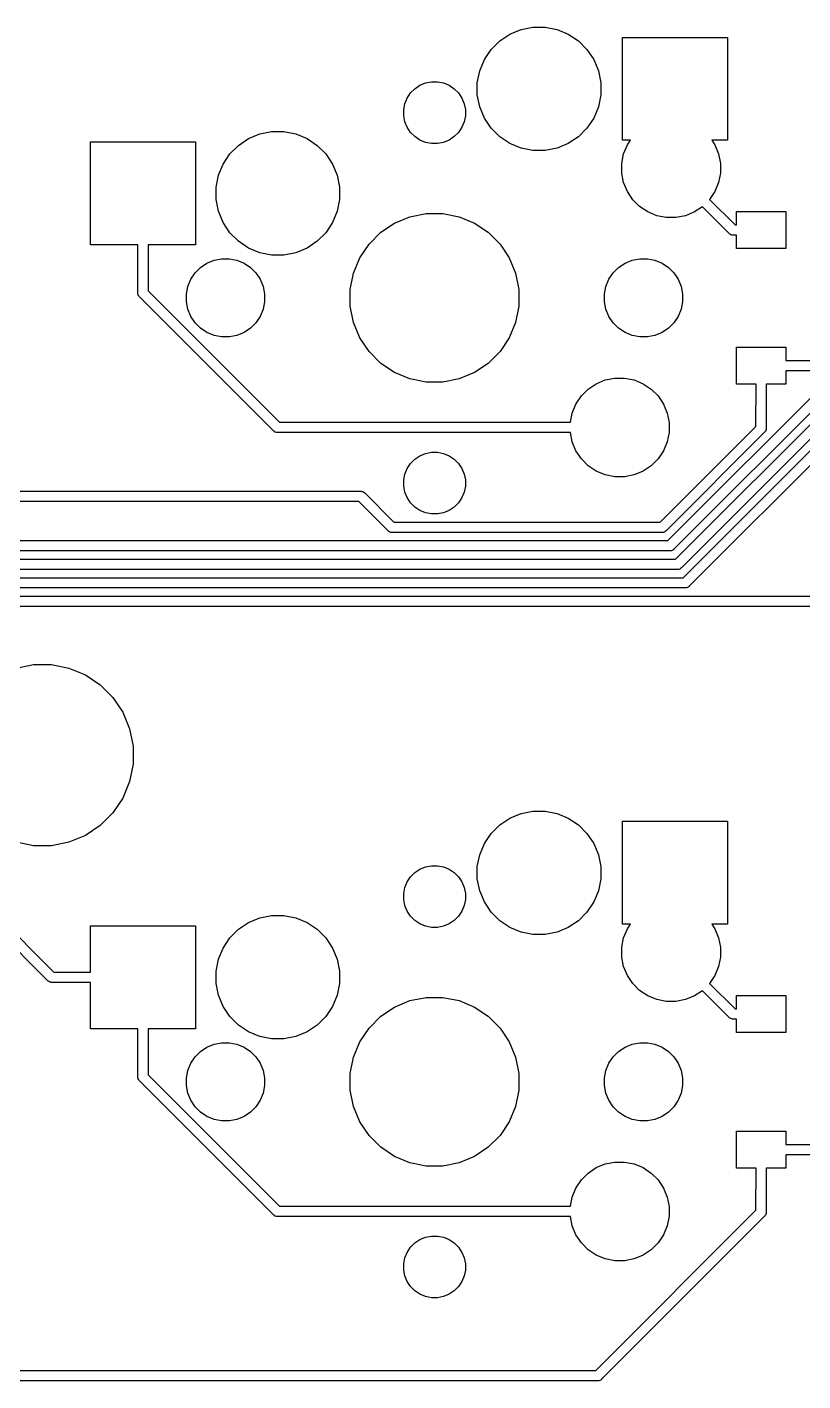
# Model space of a CAD drawing. Extents: x 52 to 337, y -160 to -34.
# Drawn here: x 98.05 to 116.9, y -72.36 to -39.46 of the extents above; entities that cross this region are included whole.
import ezdxf

# ---------------------------------------------------------------- set-up
doc = ezdxf.new("R2010")
doc.units = 0
doc.layers.add('BLACK', color=7, linetype='CONTINUOUS')

msp = doc.modelspace()

# ---------------------------------------------------------------- linework, layer by layer
at = {"layer": 'BLACK', "linetype": 'CONTINUOUS'}
for p, q in [((110.052, -39.5151), (110.342, -39.4575)), ((110.342, -39.4575), (110.638, -39.4575)), ((110.638, -39.4575), (110.928, -39.5151)), ((109.325, -40.0013), (109.534, -39.7924)), ((109.534, -39.7924), (109.779, -39.6282)), ((109.779, -39.6282), (110.052, -39.5151)), ((110.928, -39.5151), (111.201, -39.6282)), ((111.201, -39.6282), (111.446, -39.7924)), ((111.446, -39.7924), (111.655, -40.0013)), ((112.517, -42.2075), (112.517, -39.7075)), ((112.517, -39.7075), (115.067, -39.7075)), ((115.067, -39.7075), (115.067, -42.2075)), ((109.161, -40.247), (109.325, -40.0013)), ((111.655, -40.0013), (111.819, -40.247)), ((109.048, -40.52), (109.161, -40.247)), ((111.819, -40.247), (111.932, -40.52)), ((107.731, -40.8163), (107.876, -40.7875)), ((107.876, -40.7875), (108.024, -40.7875)), ((108.024, -40.7875), (108.169, -40.8163)), ((108.99, -40.8098), (109.048, -40.52)), ((111.932, -40.52), (111.99, -40.8098)), ((107.285, -41.1822), (107.367, -41.0594)), ((107.367, -41.0594), (107.472, -40.9549)), ((107.472, -40.9549), (107.595, -40.8729)), ((107.595, -40.8729), (107.731, -40.8163)), ((108.169, -40.8163), (108.305, -40.8729)), ((108.305, -40.8729), (108.428, -40.9549)), ((108.428, -40.9549), (108.533, -41.0594)), ((108.533, -41.0594), (108.615, -41.1822)), ((108.99, -41.1052), (108.99, -40.8098)), ((109.048, -41.395), (108.99, -41.1052)), ((111.99, -41.1052), (111.932, -41.395)), ((111.99, -40.8098), (111.99, -41.1052)), ((107.2, -41.4636), (107.229, -41.3187)), ((107.229, -41.3187), (107.285, -41.1822)), ((108.615, -41.1822), (108.671, -41.3187)), ((108.671, -41.3187), (108.7, -41.4636)), ((109.161, -41.668), (109.048, -41.395)), ((111.932, -41.395), (111.819, -41.668)), ((107.2, -41.6114), (107.2, -41.4636)), ((107.229, -41.7563), (107.2, -41.6114)), ((107.285, -41.8928), (107.229, -41.7563)), ((108.671, -41.7563), (108.615, -41.8928)), ((108.7, -41.6114), (108.671, -41.7563)), ((108.7, -41.4636), (108.7, -41.6114)), ((109.325, -41.9137), (109.161, -41.668)), ((111.819, -41.668), (111.655, -41.9137)), ((103.429, -42.1682), (103.702, -42.0551)), ((103.702, -42.0551), (103.992, -41.9975)), ((103.992, -41.9975), (104.288, -41.9975)), ((104.288, -41.9975), (104.578, -42.0551)), ((104.578, -42.0551), (104.851, -42.1682)), ((107.367, -42.0156), (107.285, -41.8928)), ((107.472, -42.1201), (107.367, -42.0156)), ((108.533, -42.0156), (108.428, -42.1201)), ((108.615, -41.8928), (108.533, -42.0156)), ((109.534, -42.1226), (109.325, -41.9137)), ((111.655, -41.9137), (111.446, -42.1226)), ((99.59, -44.7475), (99.59, -42.2475)), ((99.59, -42.2475), (102.14, -42.2475)), ((102.14, -42.2475), (102.14, -44.7475)), ((102.975, -42.5413), (103.184, -42.3324)), ((103.184, -42.3324), (103.429, -42.1682)), ((104.851, -42.1682), (105.096, -42.3324)), ((105.096, -42.3324), (105.305, -42.5413)), ((107.595, -42.2021), (107.472, -42.1201)), ((107.731, -42.2587), (107.595, -42.2021)), ((107.876, -42.2875), (107.731, -42.2587)), ((108.024, -42.2875), (107.876, -42.2875)), ((108.169, -42.2587), (108.024, -42.2875)), ((108.305, -42.2021), (108.169, -42.2587)), ((108.428, -42.1201), (108.305, -42.2021)), ((109.779, -42.2868), (109.534, -42.1226)), ((110.052, -42.3999), (109.779, -42.2868)), ((110.342, -42.4575), (110.052, -42.3999)), ((110.928, -42.3999), (110.638, -42.4575)), ((111.201, -42.2868), (110.928, -42.3999)), ((111.446, -42.1226), (111.201, -42.2868)), ((112.711, -42.2075), (112.517, -42.2075)), ((112.546, -42.5375), (112.637, -42.3191)), ((112.637, -42.3191), (112.711, -42.2075)), ((115.067, -42.2075), (114.689, -42.2075)), ((114.689, -42.2075), (114.763, -42.3191)), ((114.763, -42.3191), (114.854, -42.5375)), ((102.811, -42.787), (102.975, -42.5413)), ((105.305, -42.5413), (105.469, -42.787)), ((110.638, -42.4575), (110.342, -42.4575)), ((112.5, -42.7693), (112.546, -42.5375)), ((114.854, -42.5375), (114.9, -42.7693)), ((102.64, -43.3498), (102.698, -43.06)), ((102.698, -43.06), (102.811, -42.787)), ((105.469, -42.787), (105.582, -43.06)), ((105.582, -43.06), (105.64, -43.3498)), ((112.5, -43.0057), (112.5, -42.7693)), ((112.546, -43.2375), (112.5, -43.0057)), ((114.9, -43.0057), (114.854, -43.2375)), ((114.9, -42.7693), (114.9, -43.0057)), ((102.64, -43.6452), (102.64, -43.3498)), ((105.64, -43.3498), (105.64, -43.6452)), ((112.637, -43.4559), (112.546, -43.2375)), ((114.854, -43.2375), (114.763, -43.4559)), ((102.698, -43.935), (102.64, -43.6452)), ((105.64, -43.6452), (105.582, -43.935)), ((112.768, -43.6525), (112.637, -43.4559)), ((112.935, -43.8196), (112.768, -43.6525)), ((114.763, -43.4559), (114.636, -43.6467)), ((114.636, -43.6467), (115.252, -44.2625)), ((102.811, -44.208), (102.698, -43.935)), ((105.582, -43.935), (105.469, -44.208)), ((106.979, -44.2208), (107.352, -44.0663)), ((107.352, -44.0663), (107.748, -43.9875)), ((107.748, -43.9875), (108.152, -43.9875)), ((108.152, -43.9875), (108.548, -44.0663)), ((108.548, -44.0663), (108.921, -44.2208)), ((113.132, -43.9509), (112.935, -43.8196)), ((113.35, -44.0414), (113.132, -43.9509)), ((113.582, -44.0875), (113.35, -44.0414)), ((114.05, -44.0414), (113.818, -44.0875)), ((114.268, -43.9509), (114.05, -44.0414)), ((114.459, -43.8235), (114.268, -43.9509)), ((115.107, -44.4716), (114.459, -43.8235)), ((115.287, -44.2625), (115.287, -43.9375)), ((115.287, -43.9375), (116.487, -43.9375)), ((116.487, -43.9375), (116.487, -44.8375)), ((102.975, -44.4537), (102.811, -44.208)), ((105.469, -44.208), (105.305, -44.4537)), ((106.643, -44.4452), (106.979, -44.2208)), ((108.921, -44.2208), (109.257, -44.4452)), ((113.818, -44.0875), (113.582, -44.0875)), ((115.252, -44.2625), (115.287, -44.2625)), ((103.184, -44.6626), (102.975, -44.4537)), ((103.429, -44.8268), (103.184, -44.6626)), ((105.096, -44.6626), (104.851, -44.8268)), ((105.305, -44.4537), (105.096, -44.6626)), ((106.133, -45.0665), (106.358, -44.7307)), ((106.358, -44.7307), (106.643, -44.4452)), ((109.257, -44.4452), (109.542, -44.7307)), ((109.542, -44.7307), (109.767, -45.0665)), ((115.111, -44.4763), (115.107, -44.4716)), ((115.116, -44.4802), (115.111, -44.4763)), ((115.128, -44.4899), (115.116, -44.4802)), ((115.116, -44.4802), (115.116, -44.4802)), ((115.13, -44.4919), (115.128, -44.4899)), ((115.152, -44.5035), (115.13, -44.4919)), ((115.175, -44.5107), (115.152, -44.5035)), ((115.194, -44.5125), (115.175, -44.5107)), ((115.2, -44.5131), (115.194, -44.5125)), ((115.194, -44.5125), (115.194, -44.5125)), ((115.206, -44.5125), (115.2, -44.5131)), ((115.287, -44.5125), (115.206, -44.5125)), ((115.287, -44.8375), (115.287, -44.5125)), ((100.74, -44.7475), (99.59, -44.7475)), ((100.74, -45.9134), (100.74, -44.7475)), ((102.14, -44.7475), (100.99, -44.7475)), ((100.99, -44.7475), (100.99, -45.8677)), ((103.702, -44.9399), (103.429, -44.8268)), ((103.992, -44.9975), (103.702, -44.9399)), ((104.288, -44.9975), (103.992, -44.9975)), ((104.578, -44.9399), (104.288, -44.9975)), ((104.851, -44.8268), (104.578, -44.9399)), ((105.979, -45.4395), (106.133, -45.0665)), ((109.767, -45.0665), (109.921, -45.4395)), ((116.487, -44.8375), (115.287, -44.8375)), ((102.132, -45.4319), (102.264, -45.2996)), ((102.264, -45.2996), (102.42, -45.1956)), ((102.42, -45.1956), (102.593, -45.124)), ((102.593, -45.124), (102.776, -45.0875)), ((102.776, -45.0875), (102.964, -45.0875)), ((102.964, -45.0875), (103.147, -45.124)), ((103.147, -45.124), (103.32, -45.1956)), ((103.32, -45.1956), (103.476, -45.2996)), ((103.476, -45.2996), (103.608, -45.4319)), ((112.292, -45.4319), (112.424, -45.2996)), ((112.424, -45.2996), (112.58, -45.1956)), ((112.58, -45.1956), (112.753, -45.124)), ((112.753, -45.124), (112.936, -45.0875)), ((112.936, -45.0875), (113.124, -45.0875)), ((113.124, -45.0875), (113.307, -45.124)), ((113.307, -45.124), (113.48, -45.1956)), ((113.48, -45.1956), (113.636, -45.2996)), ((113.636, -45.2996), (113.768, -45.4319)), ((101.957, -45.7604), (102.028, -45.5875)), ((102.028, -45.5875), (102.132, -45.4319)), ((103.608, -45.4319), (103.712, -45.5875)), ((103.712, -45.5875), (103.783, -45.7604)), ((105.9, -45.8356), (105.979, -45.4395)), ((109.921, -45.4395), (110, -45.8356)), ((112.117, -45.7604), (112.188, -45.5875)), ((112.188, -45.5875), (112.292, -45.4319)), ((113.768, -45.4319), (113.872, -45.5875)), ((113.872, -45.5875), (113.943, -45.7604)), ((100.739, -45.9195), (100.74, -45.9134)), ((100.74, -45.9256), (100.739, -45.9195)), ((100.742, -45.944), (100.74, -45.9256)), ((100.74, -45.9256), (100.74, -45.9256)), ((100.749, -45.9676), (100.742, -45.944)), ((100.761, -45.9893), (100.749, -45.9676)), ((100.776, -46.0083), (100.761, -45.9893)), ((100.781, -46.0122), (100.776, -46.0083)), ((104.04, -49.2716), (100.781, -46.0122)), ((100.99, -45.8677), (104.185, -49.0625)), ((101.92, -45.9439), (101.957, -45.7604)), ((101.92, -46.1311), (101.92, -45.9439)), ((103.783, -45.7604), (103.82, -45.9439)), ((103.82, -45.9439), (103.82, -46.1311)), ((105.9, -46.2394), (105.9, -45.8356)), ((110, -45.8356), (110, -46.2394)), ((112.08, -45.9439), (112.117, -45.7604)), ((112.08, -46.1311), (112.08, -45.9439)), ((113.943, -45.7604), (113.98, -45.9439)), ((113.98, -45.9439), (113.98, -46.1311)), ((101.957, -46.3146), (101.92, -46.1311)), ((102.028, -46.4875), (101.957, -46.3146)), ((103.783, -46.3146), (103.712, -46.4875)), ((103.82, -46.1311), (103.783, -46.3146)), ((105.979, -46.6355), (105.9, -46.2394)), ((110, -46.2394), (109.921, -46.6355)), ((112.117, -46.3146), (112.08, -46.1311)), ((112.188, -46.4875), (112.117, -46.3146)), ((113.943, -46.3146), (113.872, -46.4875)), ((113.98, -46.1311), (113.943, -46.3146)), ((102.132, -46.6431), (102.028, -46.4875)), ((102.264, -46.7754), (102.132, -46.6431)), ((103.608, -46.6431), (103.476, -46.7754)), ((103.712, -46.4875), (103.608, -46.6431)), ((106.133, -47.0085), (105.979, -46.6355)), ((109.921, -46.6355), (109.767, -47.0085)), ((112.292, -46.6431), (112.188, -46.4875)), ((112.424, -46.7754), (112.292, -46.6431)), ((113.768, -46.6431), (113.636, -46.7754)), ((113.872, -46.4875), (113.768, -46.6431)), ((102.42, -46.8794), (102.264, -46.7754)), ((102.593, -46.951), (102.42, -46.8794)), ((102.776, -46.9875), (102.593, -46.951)), ((102.964, -46.9875), (102.776, -46.9875)), ((103.147, -46.951), (102.964, -46.9875)), ((103.32, -46.8794), (103.147, -46.951)), ((103.476, -46.7754), (103.32, -46.8794)), ((106.358, -47.3443), (106.133, -47.0085)), ((109.767, -47.0085), (109.542, -47.3443)), ((112.58, -46.8794), (112.424, -46.7754)), ((112.753, -46.951), (112.58, -46.8794)), ((112.936, -46.9875), (112.753, -46.951)), ((113.124, -46.9875), (112.936, -46.9875)), ((113.307, -46.951), (113.124, -46.9875)), ((113.48, -46.8794), (113.307, -46.951)), ((113.636, -46.7754), (113.48, -46.8794)), ((106.643, -47.6298), (106.358, -47.3443)), ((109.542, -47.3443), (109.257, -47.6298)), ((115.287, -48.1375), (115.287, -47.2375)), ((115.287, -47.2375), (116.487, -47.2375)), ((116.487, -47.2375), (116.487, -47.5625)), ((106.979, -47.8542), (106.643, -47.6298)), ((109.257, -47.6298), (108.921, -47.8542)), ((116.487, -47.5625), (133.236, -47.5625)), ((107.352, -48.0087), (106.979, -47.8542)), ((107.748, -48.0875), (107.352, -48.0087)), ((108.548, -48.0087), (108.152, -48.0875)), ((108.921, -47.8542), (108.548, -48.0087)), ((112.1, -48.0336), (112.332, -47.9875)), ((112.332, -47.9875), (112.568, -47.9875)), ((112.568, -47.9875), (112.8, -48.0336)), ((133.281, -47.8125), (116.487, -47.8125)), ((116.487, -47.8125), (116.487, -48.1375)), ((108.152, -48.0875), (107.748, -48.0875)), ((111.518, -48.4225), (111.685, -48.2554)), ((111.685, -48.2554), (111.882, -48.1241)), ((111.882, -48.1241), (112.1, -48.0336)), ((112.8, -48.0336), (113.018, -48.1241)), ((113.018, -48.1241), (113.215, -48.2554)), ((113.215, -48.2554), (113.382, -48.4225)), ((113.622, -51.9375), (117.506, -48.0535)), ((117.651, -48.2625), (113.767, -52.1466)), ((115.763, -48.1375), (115.287, -48.1375)), ((115.762, -49.1607), (115.763, -48.1375)), ((116.487, -48.1375), (116.012, -48.1375)), ((116.012, -48.1375), (116.012, -49.2064)), ((111.296, -48.8375), (111.387, -48.6191)), ((111.387, -48.6191), (111.518, -48.4225)), ((113.382, -48.4225), (113.513, -48.6191)), ((113.513, -48.6191), (113.604, -48.8375)), ((113.809, -52.3875), (117.693, -48.5035)), ((111.251, -49.0625), (111.296, -48.8375)), ((113.604, -48.8375), (113.65, -49.0693)), ((117.837, -48.7125), (113.953, -52.5966)), ((113.995, -52.8375), (117.879, -48.9535)), ((104.044, -49.2763), (104.04, -49.2716)), ((104.049, -49.2802), (104.044, -49.2763)), ((104.063, -49.2919), (104.049, -49.2802)), ((104.049, -49.2802), (104.049, -49.2802)), ((104.081, -49.3013), (104.063, -49.2919)), ((104.085, -49.3035), (104.081, -49.3013)), ((104.108, -49.3107), (104.085, -49.3035)), ((104.127, -49.3125), (104.108, -49.3107)), ((104.133, -49.3131), (104.127, -49.3125)), ((104.127, -49.3125), (104.127, -49.3125)), ((104.139, -49.3125), (104.133, -49.3131)), ((111.251, -49.3125), (104.139, -49.3125)), ((104.185, -49.0625), (111.251, -49.0625)), ((111.296, -49.5375), (111.251, -49.3125)), ((113.436, -51.4875), (115.762, -49.1607)), ((115.972, -49.3052), (113.58, -51.6965)), ((113.65, -49.3057), (113.604, -49.5375)), ((113.65, -49.0693), (113.65, -49.3057)), ((118.023, -49.1625), (114.139, -53.0466)), ((115.976, -49.3013), (115.972, -49.3052)), ((115.987, -49.288), (115.976, -49.3013)), ((115.992, -49.2823), (115.987, -49.288)), ((116.004, -49.2606), (115.992, -49.2823)), ((116.011, -49.237), (116.004, -49.2606)), ((116.004, -49.2606), (116.004, -49.2606)), ((116.012, -49.2186), (116.011, -49.237)), ((116.012, -49.2064), (116.013, -49.2125)), ((116.013, -49.2125), (116.012, -49.2186)), ((116.012, -49.2186), (116.012, -49.2186)), ((111.387, -49.7559), (111.296, -49.5375)), ((113.604, -49.5375), (113.513, -49.7559)), ((107.367, -50.0594), (107.472, -49.9549)), ((107.472, -49.9549), (107.595, -49.8729)), ((107.595, -49.8729), (107.731, -49.8163)), ((107.731, -49.8163), (107.876, -49.7875)), ((107.876, -49.7875), (108.024, -49.7875)), ((108.024, -49.7875), (108.169, -49.8163)), ((108.169, -49.8163), (108.305, -49.8729)), ((108.305, -49.8729), (108.428, -49.9549)), ((108.428, -49.9549), (108.533, -50.0594)), ((111.518, -49.9525), (111.387, -49.7559)), ((111.685, -50.1196), (111.518, -49.9525)), ((113.382, -49.9525), (113.215, -50.1196)), ((113.513, -49.7559), (113.382, -49.9525)), ((107.2, -50.4636), (107.229, -50.3187)), ((107.229, -50.3187), (107.285, -50.1822)), ((107.285, -50.1822), (107.367, -50.0594)), ((108.533, -50.0594), (108.615, -50.1822)), ((108.615, -50.1822), (108.671, -50.3187)), ((108.671, -50.3187), (108.7, -50.4636)), ((111.882, -50.2509), (111.685, -50.1196)), ((112.1, -50.3414), (111.882, -50.2509)), ((113.018, -50.2509), (112.8, -50.3414)), ((113.215, -50.1196), (113.018, -50.2509)), ((107.2, -50.6114), (107.2, -50.4636)), ((107.229, -50.7563), (107.2, -50.6114)), ((108.7, -50.6114), (108.671, -50.7563)), ((108.7, -50.4636), (108.7, -50.6114)), ((112.332, -50.3875), (112.1, -50.3414)), ((112.568, -50.3875), (112.332, -50.3875)), ((112.8, -50.3414), (112.568, -50.3875)), ((97.4375, -50.7375), (106.156, -50.7375)), ((106.111, -50.9875), (97.4375, -50.9875)), ((106.82, -51.6966), (106.111, -50.9875)), ((106.156, -50.7375), (106.162, -50.7369)), ((106.162, -50.7369), (106.169, -50.7375)), ((106.169, -50.7375), (106.169, -50.7375)), ((106.169, -50.7375), (106.187, -50.7393)), ((106.187, -50.7393), (106.211, -50.7465)), ((106.211, -50.7465), (106.232, -50.7581)), ((106.232, -50.7581), (106.251, -50.7737)), ((106.251, -50.7737), (106.255, -50.7785)), ((106.255, -50.7785), (106.964, -51.4875)), ((107.285, -50.8928), (107.229, -50.7563)), ((107.367, -51.0156), (107.285, -50.8928)), ((108.615, -50.8928), (108.533, -51.0156)), ((108.671, -50.7563), (108.615, -50.8928)), ((107.472, -51.1201), (107.367, -51.0156)), ((107.595, -51.2021), (107.472, -51.1201)), ((107.731, -51.2587), (107.595, -51.2021)), ((107.876, -51.2875), (107.731, -51.2587)), ((108.024, -51.2875), (107.876, -51.2875)), ((108.169, -51.2587), (108.024, -51.2875)), ((108.305, -51.2021), (108.169, -51.2587)), ((108.428, -51.1201), (108.305, -51.2021)), ((108.533, -51.0156), (108.428, -51.1201)), ((106.964, -51.4875), (113.436, -51.4875)), ((96.6936, -51.9375), (113.622, -51.9375)), ((106.824, -51.7013), (106.82, -51.6966)), ((106.828, -51.7052), (106.824, -51.7013)), ((106.843, -51.7169), (106.828, -51.7052)), ((106.828, -51.7052), (106.828, -51.7052)), ((106.864, -51.7285), (106.843, -51.7169)), ((106.888, -51.7357), (106.864, -51.7285)), ((106.906, -51.7375), (106.888, -51.7357)), ((106.913, -51.7381), (106.906, -51.7375)), ((106.906, -51.7375), (106.906, -51.7375)), ((106.919, -51.7375), (106.913, -51.7381)), ((113.481, -51.7375), (106.919, -51.7375)), ((113.487, -51.7381), (113.481, -51.7375)), ((113.494, -51.7375), (113.487, -51.7381)), ((113.512, -51.7357), (113.494, -51.7375)), ((113.494, -51.7375), (113.494, -51.7375)), ((113.536, -51.7285), (113.512, -51.7357)), ((113.557, -51.7169), (113.536, -51.7285)), ((113.576, -51.7013), (113.557, -51.7169)), ((113.58, -51.6965), (113.576, -51.7013)), ((113.668, -52.1875), (96.7393, -52.1875)), ((113.674, -52.1881), (113.668, -52.1875)), ((113.68, -52.1875), (113.674, -52.1881)), ((113.698, -52.1857), (113.68, -52.1875)), ((113.68, -52.1875), (113.68, -52.1875)), ((113.722, -52.1786), (113.698, -52.1857)), ((113.744, -52.1669), (113.722, -52.1786)), ((113.763, -52.1513), (113.744, -52.1669)), ((113.767, -52.1466), (113.763, -52.1513)), ((96.88, -52.3875), (113.809, -52.3875)), ((113.854, -52.6375), (96.9257, -52.6375)), ((113.86, -52.6381), (113.854, -52.6375)), ((113.866, -52.6375), (113.86, -52.6381)), ((113.885, -52.6357), (113.866, -52.6375)), ((113.866, -52.6375), (113.866, -52.6375)), ((113.908, -52.6286), (113.885, -52.6357)), ((113.93, -52.617), (113.908, -52.6286)), ((113.949, -52.6013), (113.93, -52.617)), ((113.953, -52.5966), (113.949, -52.6013)), ((97.0664, -52.8375), (113.995, -52.8375)), ((114.041, -53.0875), (97.1121, -53.0875)), ((97.2528, -53.2875), (117.556, -53.2875)), ((114.047, -53.0881), (114.041, -53.0875)), ((114.053, -53.0875), (114.047, -53.0881)), ((114.071, -53.0857), (114.053, -53.0875)), ((114.053, -53.0875), (114.053, -53.0875)), ((114.095, -53.0786), (114.071, -53.0857)), ((114.116, -53.067), (114.095, -53.0786)), ((114.136, -53.0513), (114.116, -53.067)), ((114.139, -53.0466), (114.136, -53.0513)), ((117.511, -53.5375), (97.2985, -53.5375)), ((97.7833, -55.0345), (98.2083, -54.95)), ((98.2083, -54.95), (98.6417, -54.95)), ((98.6417, -54.95), (99.0667, -55.0345)), ((99.0667, -55.0345), (99.4671, -55.2004)), ((99.4671, -55.2004), (99.8274, -55.4411)), ((99.8274, -55.4411), (100.134, -55.7476)), ((100.134, -55.7476), (100.375, -56.1079)), ((100.375, -56.1079), (100.54, -56.5083)), ((100.54, -56.5083), (100.625, -56.9333)), ((98.5548, -62.6316), (92.7483, -56.825)), ((92.8928, -56.616), (98.6993, -62.4225)), ((100.625, -56.9333), (100.625, -57.3667)), ((100.625, -57.3667), (100.54, -57.7917)), ((100.54, -57.7917), (100.375, -58.1921)), ((100.375, -58.1921), (100.134, -58.5524)), ((100.134, -58.5524), (99.8274, -58.8589)), ((110.052, -58.5651), (110.342, -58.5075)), ((110.342, -58.5075), (110.638, -58.5075)), ((110.638, -58.5075), (110.928, -58.5651)), ((99.8274, -58.8589), (99.4671, -59.0996)), ((109.325, -59.0513), (109.534, -58.8424)), ((109.534, -58.8424), (109.779, -58.6782)), ((109.779, -58.6782), (110.052, -58.5651)), ((110.928, -58.5651), (111.201, -58.6782)), ((111.201, -58.6782), (111.446, -58.8424)), ((111.446, -58.8424), (111.655, -59.0513)), ((112.517, -61.2575), (112.517, -58.7575)), ((112.517, -58.7575), (115.067, -58.7575)), ((115.067, -58.7575), (115.067, -61.2575)), ((99.4671, -59.0996), (99.0667, -59.2655)), ((109.161, -59.297), (109.325, -59.0513)), ((111.655, -59.0513), (111.819, -59.297)), ((98.2083, -59.35), (97.7833, -59.2655)), ((98.6417, -59.35), (98.2083, -59.35)), ((99.0667, -59.2655), (98.6417, -59.35)), ((109.048, -59.57), (109.161, -59.297)), ((111.819, -59.297), (111.932, -59.57)), ((107.595, -59.9229), (107.731, -59.8663)), ((107.731, -59.8663), (107.876, -59.8375)), ((107.876, -59.8375), (108.024, -59.8375)), ((108.024, -59.8375), (108.169, -59.8663)), ((108.169, -59.8663), (108.305, -59.9229)), ((108.99, -59.8598), (109.048, -59.57)), ((108.99, -60.1552), (108.99, -59.8598)), ((111.932, -59.57), (111.99, -59.8598)), ((111.99, -59.8598), (111.99, -60.1552)), ((107.285, -60.2322), (107.367, -60.1094)), ((107.367, -60.1094), (107.472, -60.0049)), ((107.472, -60.0049), (107.595, -59.9229)), ((108.305, -59.9229), (108.428, -60.0049)), ((108.428, -60.0049), (108.533, -60.1094)), ((108.533, -60.1094), (108.615, -60.2322)), ((109.048, -60.445), (108.99, -60.1552)), ((111.99, -60.1552), (111.932, -60.445)), ((107.2, -60.5136), (107.229, -60.3687)), ((107.2, -60.6614), (107.2, -60.5136)), ((107.229, -60.3687), (107.285, -60.2322)), ((108.615, -60.2322), (108.671, -60.3687)), ((108.671, -60.3687), (108.7, -60.5136)), ((108.7, -60.5136), (108.7, -60.6614)), ((109.161, -60.718), (109.048, -60.445)), ((111.932, -60.445), (111.819, -60.718)), ((107.229, -60.8063), (107.2, -60.6614)), ((107.285, -60.9428), (107.229, -60.8063)), ((108.671, -60.8063), (108.615, -60.9428)), ((108.7, -60.6614), (108.671, -60.8063)), ((109.325, -60.9637), (109.161, -60.718)), ((111.819, -60.718), (111.655, -60.9637)), ((103.429, -61.2182), (103.702, -61.1051)), ((103.702, -61.1051), (103.992, -61.0475)), ((103.992, -61.0475), (104.288, -61.0475)), ((104.288, -61.0475), (104.578, -61.1051)), ((104.578, -61.1051), (104.851, -61.2182)), ((107.367, -61.0656), (107.285, -60.9428)), ((107.472, -61.1701), (107.367, -61.0656)), ((107.595, -61.2521), (107.472, -61.1701)), ((108.428, -61.1701), (108.305, -61.2521)), ((108.533, -61.0656), (108.428, -61.1701)), ((108.615, -60.9428), (108.533, -61.0656)), ((109.534, -61.1726), (109.325, -60.9637)), ((109.779, -61.3368), (109.534, -61.1726)), ((111.446, -61.1726), (111.201, -61.3368)), ((111.655, -60.9637), (111.446, -61.1726)), ((99.59, -62.4225), (99.59, -61.2975)), ((99.59, -61.2975), (102.14, -61.2975)), ((102.14, -61.2975), (102.14, -63.7975)), ((102.975, -61.5913), (103.184, -61.3824)), ((103.184, -61.3824), (103.429, -61.2182)), ((104.851, -61.2182), (105.096, -61.3824)), ((105.096, -61.3824), (105.305, -61.5913)), ((107.731, -61.3087), (107.595, -61.2521)), ((107.876, -61.3375), (107.731, -61.3087)), ((108.024, -61.3375), (107.876, -61.3375)), ((108.169, -61.3087), (108.024, -61.3375)), ((108.305, -61.2521), (108.169, -61.3087)), ((110.052, -61.4499), (109.779, -61.3368)), ((110.342, -61.5075), (110.052, -61.4499)), ((110.638, -61.5075), (110.342, -61.5075)), ((110.928, -61.4499), (110.638, -61.5075)), ((111.201, -61.3368), (110.928, -61.4499)), ((112.711, -61.2575), (112.517, -61.2575)), ((112.546, -61.5875), (112.637, -61.3691)), ((112.637, -61.3691), (112.711, -61.2575)), ((115.067, -61.2575), (114.689, -61.2575)), ((114.689, -61.2575), (114.763, -61.3691)), ((114.763, -61.3691), (114.854, -61.5875)), ((102.698, -62.11), (102.811, -61.837)), ((102.811, -61.837), (102.975, -61.5913)), ((105.305, -61.5913), (105.469, -61.837)), ((105.469, -61.837), (105.582, -62.11)), ((112.5, -61.8193), (112.546, -61.5875)), ((112.5, -62.0557), (112.5, -61.8193)), ((114.854, -61.5875), (114.9, -61.8193)), ((114.9, -61.8193), (114.9, -62.0557)), ((102.64, -62.3998), (102.698, -62.11)), ((105.582, -62.11), (105.64, -62.3998)), ((112.546, -62.2875), (112.5, -62.0557)), ((114.9, -62.0557), (114.854, -62.2875)), ((98.6993, -62.4225), (99.59, -62.4225)), ((102.64, -62.6952), (102.64, -62.3998)), ((105.64, -62.3998), (105.64, -62.6952)), ((112.637, -62.5059), (112.546, -62.2875)), ((112.768, -62.7025), (112.637, -62.5059)), ((114.763, -62.5059), (114.636, -62.6967)), ((114.854, -62.2875), (114.763, -62.5059)), ((98.5587, -62.6363), (98.5548, -62.6316)), ((98.5634, -62.6402), (98.5587, -62.6363)), ((98.5777, -62.6519), (98.5634, -62.6402)), ((98.5634, -62.6402), (98.5634, -62.6402)), ((98.5994, -62.6635), (98.5777, -62.6519)), ((98.623, -62.6707), (98.5994, -62.6635)), ((98.6414, -62.6725), (98.623, -62.6707)), ((98.6475, -62.6731), (98.6414, -62.6725)), ((98.6414, -62.6725), (98.6414, -62.6725)), ((98.6536, -62.6725), (98.6475, -62.6731)), ((99.59, -62.6725), (98.6536, -62.6725)), ((99.59, -63.7975), (99.59, -62.6725)), ((102.698, -62.985), (102.64, -62.6952)), ((105.64, -62.6952), (105.582, -62.985)), ((112.935, -62.8696), (112.768, -62.7025)), ((114.636, -62.6967), (115.252, -63.3125)), ((102.811, -63.258), (102.698, -62.985)), ((105.582, -62.985), (105.469, -63.258)), ((106.979, -63.2708), (107.352, -63.1163)), ((107.352, -63.1163), (107.748, -63.0375)), ((107.748, -63.0375), (108.152, -63.0375)), ((108.152, -63.0375), (108.548, -63.1163)), ((108.548, -63.1163), (108.921, -63.2708)), ((113.132, -63.0009), (112.935, -62.8696)), ((113.35, -63.0914), (113.132, -63.0009)), ((113.582, -63.1375), (113.35, -63.0914)), ((113.818, -63.1375), (113.582, -63.1375)), ((114.05, -63.0914), (113.818, -63.1375)), ((114.268, -63.0009), (114.05, -63.0914)), ((114.459, -62.8735), (114.268, -63.0009)), ((115.107, -63.5216), (114.459, -62.8735)), ((115.287, -63.3125), (115.287, -62.9875)), ((115.287, -62.9875), (116.487, -62.9875)), ((116.487, -62.9875), (116.487, -63.8875)), ((102.975, -63.5037), (102.811, -63.258)), ((105.469, -63.258), (105.305, -63.5037)), ((106.358, -63.7807), (106.643, -63.4952)), ((106.643, -63.4952), (106.979, -63.2708)), ((108.921, -63.2708), (109.257, -63.4952)), ((109.257, -63.4952), (109.542, -63.7807)), ((115.252, -63.3125), (115.287, -63.3125)), ((100.74, -63.7975), (99.59, -63.7975)), ((100.74, -64.9634), (100.74, -63.7975)), ((102.14, -63.7975), (100.99, -63.7975)), ((100.99, -63.7975), (100.99, -64.9177)), ((103.184, -63.7126), (102.975, -63.5037)), ((103.429, -63.8768), (103.184, -63.7126)), ((105.096, -63.7126), (104.851, -63.8768)), ((105.305, -63.5037), (105.096, -63.7126)), ((106.133, -64.1165), (106.358, -63.7807)), ((109.542, -63.7807), (109.767, -64.1165)), ((115.111, -63.5263), (115.107, -63.5216)), ((115.116, -63.5302), (115.111, -63.5263)), ((115.126, -63.5385), (115.116, -63.5302)), ((115.116, -63.5302), (115.116, -63.5302)), ((115.13, -63.5419), (115.126, -63.5385)), ((115.152, -63.5535), (115.13, -63.5419)), ((115.175, -63.5607), (115.152, -63.5535)), ((115.194, -63.5625), (115.175, -63.5607)), ((115.2, -63.5631), (115.194, -63.5625)), ((115.194, -63.5625), (115.194, -63.5625)), ((115.206, -63.5625), (115.2, -63.5631)), ((115.287, -63.5625), (115.206, -63.5625)), ((115.287, -63.8875), (115.287, -63.5625)), ((102.593, -64.174), (102.776, -64.1375)), ((102.776, -64.1375), (102.964, -64.1375)), ((102.964, -64.1375), (103.147, -64.174)), ((103.702, -63.9899), (103.429, -63.8768)), ((103.992, -64.0475), (103.702, -63.9899)), ((104.288, -64.0475), (103.992, -64.0475)), ((104.578, -63.9899), (104.288, -64.0475)), ((104.851, -63.8768), (104.578, -63.9899)), ((105.979, -64.4895), (106.133, -64.1165)), ((109.767, -64.1165), (109.921, -64.4895)), ((112.753, -64.174), (112.936, -64.1375)), ((112.936, -64.1375), (113.124, -64.1375)), ((113.124, -64.1375), (113.307, -64.174)), ((116.487, -63.8875), (115.287, -63.8875)), ((102.028, -64.6375), (102.132, -64.4819)), ((102.132, -64.4819), (102.264, -64.3496)), ((102.264, -64.3496), (102.42, -64.2456)), ((102.42, -64.2456), (102.593, -64.174)), ((103.147, -64.174), (103.32, -64.2456)), ((103.32, -64.2456), (103.476, -64.3496)), ((103.476, -64.3496), (103.608, -64.4819)), ((103.608, -64.4819), (103.712, -64.6375)), ((112.188, -64.6375), (112.292, -64.4819)), ((112.292, -64.4819), (112.424, -64.3496)), ((112.424, -64.3496), (112.58, -64.2456)), ((112.58, -64.2456), (112.753, -64.174)), ((113.307, -64.174), (113.48, -64.2456)), ((113.48, -64.2456), (113.636, -64.3496)), ((113.636, -64.3496), (113.768, -64.4819)), ((113.768, -64.4819), (113.872, -64.6375)), ((101.92, -64.9939), (101.957, -64.8104)), ((101.957, -64.8104), (102.028, -64.6375)), ((103.712, -64.6375), (103.783, -64.8104)), ((103.783, -64.8104), (103.82, -64.9939)), ((105.9, -64.8856), (105.979, -64.4895)), ((109.921, -64.4895), (110, -64.8856)), ((112.08, -64.9939), (112.117, -64.8104)), ((112.117, -64.8104), (112.188, -64.6375)), ((113.872, -64.6375), (113.943, -64.8104)), ((113.943, -64.8104), (113.98, -64.9939)), ((100.739, -64.9695), (100.74, -64.9634)), ((100.74, -64.9756), (100.739, -64.9695)), ((100.742, -64.994), (100.74, -64.9756)), ((100.74, -64.9756), (100.74, -64.9756)), ((100.749, -65.0176), (100.742, -64.994)), ((100.761, -65.0393), (100.749, -65.0176)), ((100.776, -65.0583), (100.761, -65.0393)), ((100.781, -65.0622), (100.776, -65.0583)), ((104.04, -68.3216), (100.781, -65.0622)), ((100.99, -64.9177), (104.185, -68.1125)), ((101.92, -65.1811), (101.92, -64.9939)), ((103.82, -64.9939), (103.82, -65.1811)), ((105.9, -65.2894), (105.9, -64.8856)), ((110, -64.8856), (110, -65.2894)), ((112.08, -65.1811), (112.08, -64.9939)), ((113.98, -64.9939), (113.98, -65.1811)), ((101.957, -65.3646), (101.92, -65.1811)), ((102.028, -65.5375), (101.957, -65.3646)), ((103.783, -65.3646), (103.712, -65.5375)), ((103.82, -65.1811), (103.783, -65.3646)), ((105.979, -65.6855), (105.9, -65.2894)), ((110, -65.2894), (109.921, -65.6855)), ((112.117, -65.3646), (112.08, -65.1811)), ((112.188, -65.5375), (112.117, -65.3646)), ((113.943, -65.3646), (113.872, -65.5375)), ((113.98, -65.1811), (113.943, -65.3646)), ((102.132, -65.6931), (102.028, -65.5375)), ((102.264, -65.8254), (102.132, -65.6931)), ((103.608, -65.6931), (103.476, -65.8254)), ((103.712, -65.5375), (103.608, -65.6931)), ((106.133, -66.0585), (105.979, -65.6855)), ((109.921, -65.6855), (109.767, -66.0585)), ((112.292, -65.6931), (112.188, -65.5375)), ((112.424, -65.8254), (112.292, -65.6931)), ((113.768, -65.6931), (113.636, -65.8254)), ((113.872, -65.5375), (113.768, -65.6931)), ((102.42, -65.9294), (102.264, -65.8254)), ((102.593, -66.001), (102.42, -65.9294)), ((102.776, -66.0375), (102.593, -66.001)), ((102.964, -66.0375), (102.776, -66.0375)), ((103.147, -66.001), (102.964, -66.0375)), ((103.32, -65.9294), (103.147, -66.001)), ((103.476, -65.8254), (103.32, -65.9294)), ((106.358, -66.3943), (106.133, -66.0585)), ((109.767, -66.0585), (109.542, -66.3943)), ((112.58, -65.9294), (112.424, -65.8254)), ((112.753, -66.001), (112.58, -65.9294)), ((112.936, -66.0375), (112.753, -66.001)), ((113.124, -66.0375), (112.936, -66.0375)), ((113.307, -66.001), (113.124, -66.0375)), ((113.48, -65.9294), (113.307, -66.001)), ((113.636, -65.8254), (113.48, -65.9294)), ((106.643, -66.6798), (106.358, -66.3943)), ((109.542, -66.3943), (109.257, -66.6798)), ((115.287, -67.1875), (115.287, -66.2875)), ((115.287, -66.2875), (116.487, -66.2875)), ((116.487, -66.2875), (116.487, -66.6125)), ((106.979, -66.9042), (106.643, -66.6798)), ((109.257, -66.6798), (108.921, -66.9042)), ((116.487, -66.6125), (133.236, -66.6125)), ((107.352, -67.0587), (106.979, -66.9042)), ((107.748, -67.1375), (107.352, -67.0587)), ((108.548, -67.0587), (108.152, -67.1375)), ((108.921, -66.9042), (108.548, -67.0587)), ((111.882, -67.1741), (112.1, -67.0836)), ((112.1, -67.0836), (112.332, -67.0375)), ((112.332, -67.0375), (112.568, -67.0375)), ((112.568, -67.0375), (112.8, -67.0836)), ((112.8, -67.0836), (113.018, -67.1741)), ((133.281, -66.8625), (116.487, -66.8625)), ((116.487, -66.8625), (116.487, -67.1875)), ((108.152, -67.1375), (107.748, -67.1375)), ((111.518, -67.4725), (111.685, -67.3054)), ((111.685, -67.3054), (111.882, -67.1741)), ((113.018, -67.1741), (113.215, -67.3054)), ((113.215, -67.3054), (113.382, -67.4725)), ((115.763, -67.1875), (115.287, -67.1875)), ((115.762, -68.2107), (115.763, -67.1875)), ((116.487, -67.1875), (116.012, -67.1875)), ((116.012, -67.1875), (116.012, -68.2564)), ((111.296, -67.8875), (111.387, -67.6691)), ((111.387, -67.6691), (111.518, -67.4725)), ((113.382, -67.4725), (113.513, -67.6691)), ((113.513, -67.6691), (113.604, -67.8875)), ((111.251, -68.1125), (111.296, -67.8875)), ((113.604, -67.8875), (113.65, -68.1193)), ((104.044, -68.3263), (104.04, -68.3216)), ((104.049, -68.3302), (104.044, -68.3263)), ((104.063, -68.3419), (104.049, -68.3302)), ((104.049, -68.3302), (104.049, -68.3302)), ((104.081, -68.3513), (104.063, -68.3419)), ((104.085, -68.3535), (104.081, -68.3513)), ((104.108, -68.3607), (104.085, -68.3535)), ((104.127, -68.3625), (104.108, -68.3607)), ((104.133, -68.3631), (104.127, -68.3625)), ((104.127, -68.3625), (104.127, -68.3625)), ((104.139, -68.3625), (104.133, -68.3631)), ((111.251, -68.3625), (104.139, -68.3625)), ((104.185, -68.1125), (111.251, -68.1125)), ((111.296, -68.5875), (111.251, -68.3625)), ((111.867, -72.1063), (115.762, -68.2107)), ((115.972, -68.3552), (112.011, -72.3153)), ((113.65, -68.3557), (113.604, -68.5875)), ((113.65, -68.1193), (113.65, -68.3557)), ((115.976, -68.3513), (115.972, -68.3552)), ((115.98, -68.3466), (115.976, -68.3513)), ((115.992, -68.3323), (115.98, -68.3466)), ((115.98, -68.3466), (115.98, -68.3466)), ((116.004, -68.3106), (115.992, -68.3323)), ((116.011, -68.287), (116.004, -68.3106)), ((116.004, -68.3106), (116.004, -68.3106)), ((116.012, -68.2686), (116.011, -68.287)), ((116.012, -68.2564), (116.013, -68.2625)), ((116.013, -68.2625), (116.012, -68.2686)), ((116.012, -68.2686), (116.012, -68.2686)), ((111.387, -68.8059), (111.296, -68.5875)), ((113.604, -68.5875), (113.513, -68.8059)), ((107.367, -69.1094), (107.472, -69.0049)), ((107.472, -69.0049), (107.595, -68.9229)), ((107.595, -68.9229), (107.731, -68.8663)), ((107.731, -68.8663), (107.876, -68.8375)), ((107.876, -68.8375), (108.024, -68.8375)), ((108.024, -68.8375), (108.169, -68.8663)), ((108.169, -68.8663), (108.305, -68.9229)), ((108.305, -68.9229), (108.428, -69.0049)), ((108.428, -69.0049), (108.533, -69.1094)), ((111.518, -69.0025), (111.387, -68.8059)), ((111.685, -69.1696), (111.518, -69.0025)), ((113.382, -69.0025), (113.215, -69.1696)), ((113.513, -68.8059), (113.382, -69.0025)), ((107.2, -69.5136), (107.229, -69.3687)), ((107.229, -69.3687), (107.285, -69.2322)), ((107.285, -69.2322), (107.367, -69.1094)), ((108.533, -69.1094), (108.615, -69.2322)), ((108.615, -69.2322), (108.671, -69.3687)), ((108.671, -69.3687), (108.7, -69.5136)), ((111.882, -69.3009), (111.685, -69.1696)), ((112.1, -69.3914), (111.882, -69.3009)), ((112.332, -69.4375), (112.1, -69.3914)), ((112.8, -69.3914), (112.568, -69.4375)), ((113.018, -69.3009), (112.8, -69.3914)), ((113.215, -69.1696), (113.018, -69.3009)), ((107.2, -69.6614), (107.2, -69.5136)), ((107.229, -69.8063), (107.2, -69.6614)), ((108.7, -69.6614), (108.671, -69.8063)), ((108.7, -69.5136), (108.7, -69.6614)), ((112.568, -69.4375), (112.332, -69.4375)), ((107.285, -69.9428), (107.229, -69.8063)), ((107.367, -70.0656), (107.285, -69.9428)), ((107.472, -70.1701), (107.367, -70.0656)), ((108.533, -70.0656), (108.428, -70.1701)), ((108.615, -69.9428), (108.533, -70.0656)), ((108.671, -69.8063), (108.615, -69.9428)), ((107.595, -70.2521), (107.472, -70.1701)), ((107.731, -70.3087), (107.595, -70.2521)), ((107.876, -70.3375), (107.731, -70.3087)), ((108.024, -70.3375), (107.876, -70.3375)), ((108.169, -70.3087), (108.024, -70.3375)), ((108.305, -70.2521), (108.169, -70.3087)), ((108.428, -70.1701), (108.305, -70.2521)), ((111.913, -72.3563), (97.6374, -72.3563)), ((97.683, -72.1063), (111.867, -72.1063)), ((111.919, -72.3569), (111.913, -72.3563)), ((111.925, -72.3563), (111.919, -72.3569)), ((111.943, -72.3544), (111.925, -72.3563)), ((111.925, -72.3563), (111.925, -72.3563)), ((111.967, -72.3473), (111.943, -72.3544)), ((111.989, -72.3357), (111.967, -72.3473)), ((112.008, -72.3201), (111.989, -72.3357)), ((112.011, -72.3153), (112.008, -72.3201))]:
    msp.add_line(p, q, dxfattribs=at)

doc.saveas('drawing.dxf')
